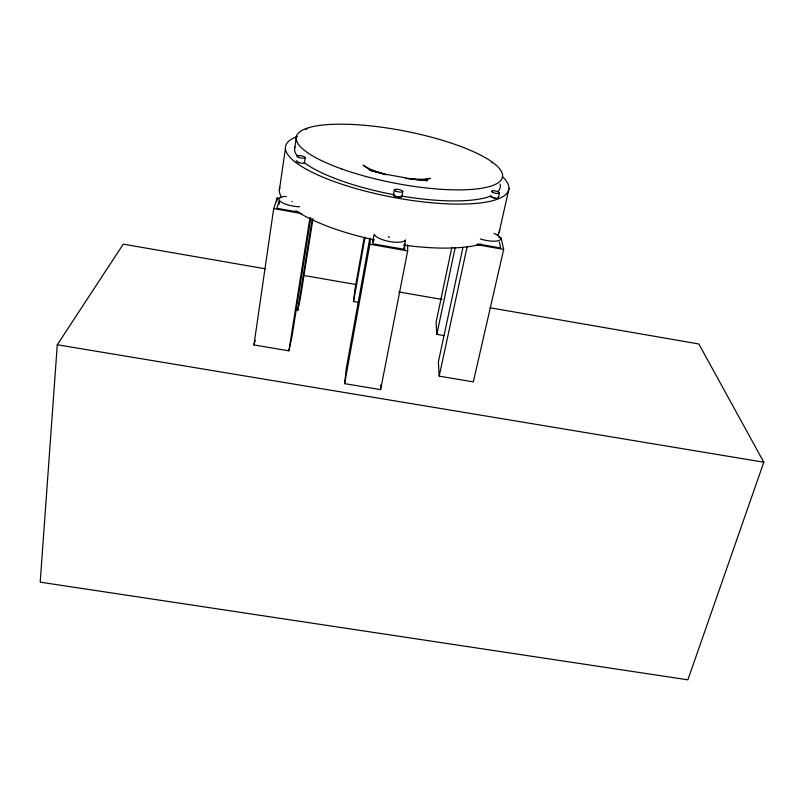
<?xml version="1.0" encoding="UTF-8"?>
<svg xmlns="http://www.w3.org/2000/svg" width="804" height="804" viewBox="0 0 804 804"><rect width="100%" height="100%" fill="white"/><g stroke="black" fill="none" stroke-linecap="round" stroke-linejoin="round"><path stroke-width="1.21" d="M404.724 243.702L404.693 249.401L372.915 243.793L373.267 239.29M369.78 238.366L346.273 368.533L344.635 383.639L380.614 389.638L380.825 384.955M265.3 268.797L123.253 244.155L57.285 344.765L40.2 582.156L687.892 679.822L763.8 462.21L698.857 343.991L490.108 307.781M344.635 383.639L369.86 244.245L370.373 238.235M358.494 302.364L353.559 301.51L354.765 290.375L364.252 237.27M310.796 217.854L291.902 337.107L288.897 350.835L253.933 344.946L273.692 208.608L277.249 197.965L279.712 198.407M276.707 201.673L277.249 197.965M279.35 190.196L285.531 147.856M279.068 204.236L279.43 201.764M294.545 149.273L296.505 136.137M304.485 162.679L305.249 157.654A4.201 1.116 9.8 0 0 299.319 155.604A4.201 1.116 9.8 0 0 298.776 157.463A4.201 1.116 9.8 0 0 305.249 157.654M288.897 350.835L309.972 217.593M295.299 310.133L297.691 310.535L312.203 219.291M313.017 218.678L300.264 298.756L297.691 310.535M353.559 301.51L365.036 237.321M372.664 242.285L374.001 234.899M393.337 195.081L394.302 189.925M401.839 196.618L402.814 191.463M403.789 249.039L405.447 240.456M380.614 389.638L407.658 250.898L407.648 244.818M451.808 247.552L436.12 322.102L436.823 334.343L444.12 335.59M436.823 334.343L455.195 247.531M462.913 247.481L438.381 361.9L439.195 376.141L473.325 381.88L503.666 249.421L501.123 237.863L498.721 237.431M439.195 376.141L467.124 246.738M498.379 197.965L499.475 193.06M499.063 232.557L509.043 188.437M253.933 344.946L255.24 340.414M279.43 200.407L276.867 208.266L299.058 212.206M422.241 180.287L430.341 178.377L422.673 179.332L410.422 178.97L427.326 180.679L405.718 178.478M414.191 179.413L384.583 174.066L370.152 170.207L386.01 174.649L370.152 170.207M57.285 344.765L763.8 462.21M303.59 275.43L356.705 284.646M398.704 291.932L441.929 299.43M369.86 244.245L407.658 250.898M477.817 243.934L500.661 247.994L499.354 241.914M273.692 208.608L301.801 213.603M476.541 244.607L503.666 249.421M382.171 173.563L369.669 168.92L363.066 165.152L371.056 170.729M305.922 129.555A3.869 0.945 10 0 1 307.58 128.59M299.57 206.809A15.517 4.623 9.5 0 1 280.516 201.543A15.517 4.623 9.5 0 1 286.294 196.397M299.43 162.458A2.623 0.703 9.7 0 1 298.274 162.026M304.123 162.066A4.191 1.126 9.7 0 1 302.646 163.252A4.191 1.126 9.7 0 1 297.329 162.237A4.191 1.126 9.7 0 1 297.068 160.72M292.284 201.714A2.583 0.774 9.5 0 1 291.892 201.412M493.947 233.451A15.226 4.533 12.2 0 1 499.073 240.456A15.226 4.533 12.2 0 1 480.38 238.969M494.902 197.814A2.573 0.693 12.2 0 1 493.164 197.392M492.47 197.101A2.573 0.693 12.2 0 1 491.867 196.568M498.048 197.292A4.12 1.105 12.2 0 1 494.219 198.116A4.12 1.105 12.2 0 1 490.862 195.774M491.616 162.569A3.799 0.925 12 0 1 492.018 162.82M405.528 239.924A15.99 4.995 10.9 0 1 389.759 241.552A15.99 4.995 10.9 0 1 374.332 234.406M400.08 196.568A2.703 0.764 11 0 1 397.387 196.588M395.98 196.186A2.703 0.764 11 0 1 395.246 195.804M401.337 195.925A4.321 1.216 11 0 1 400.04 197.302A4.321 1.216 11 0 1 394.422 196.116A4.321 1.216 11 0 1 394.402 194.467M389.518 237.21A2.663 0.834 10.9 0 1 388.252 236.788M500.058 184.116A104.651 27.266 10.9 0 1 498.068 191.452M490.842 196.015A104.651 27.266 10.9 0 1 401.879 196.116M394.101 194.729A104.651 27.266 10.9 0 1 304.595 162.87M297.711 156.509A104.651 27.266 10.9 0 1 294.907 146.83M502.299 176.528A113.686 29.637 10.9 0 1 390.905 196.91A113.686 29.637 10.9 0 1 297.329 136.509M499.736 229.582A112.037 32.713 10.9 0 1 497.354 235.431M481.214 244.155A112.037 32.713 10.9 0 1 403.417 245.069M374.543 239.974A112.037 32.713 10.9 0 1 295.802 210.728M281.279 196.9A112.037 32.713 10.9 0 1 279.852 187.272M493.204 192.588A4.12 1.095 12.2 0 0 499.495 193A4.12 1.095 12.2 0 0 493.706 190.759A4.12 1.095 12.2 0 0 493.204 192.588M396.161 191.282A4.332 1.206 11 0 0 402.804 191.543A4.332 1.206 11 0 0 396.704 189.262A4.332 1.206 11 0 0 396.161 191.282M341.61 168.91A105.043 26.532 11 0 0 502.379 177.533A105.043 26.532 11 0 0 354.182 124.56A105.043 26.532 11 0 0 341.61 168.91"/></g></svg>
